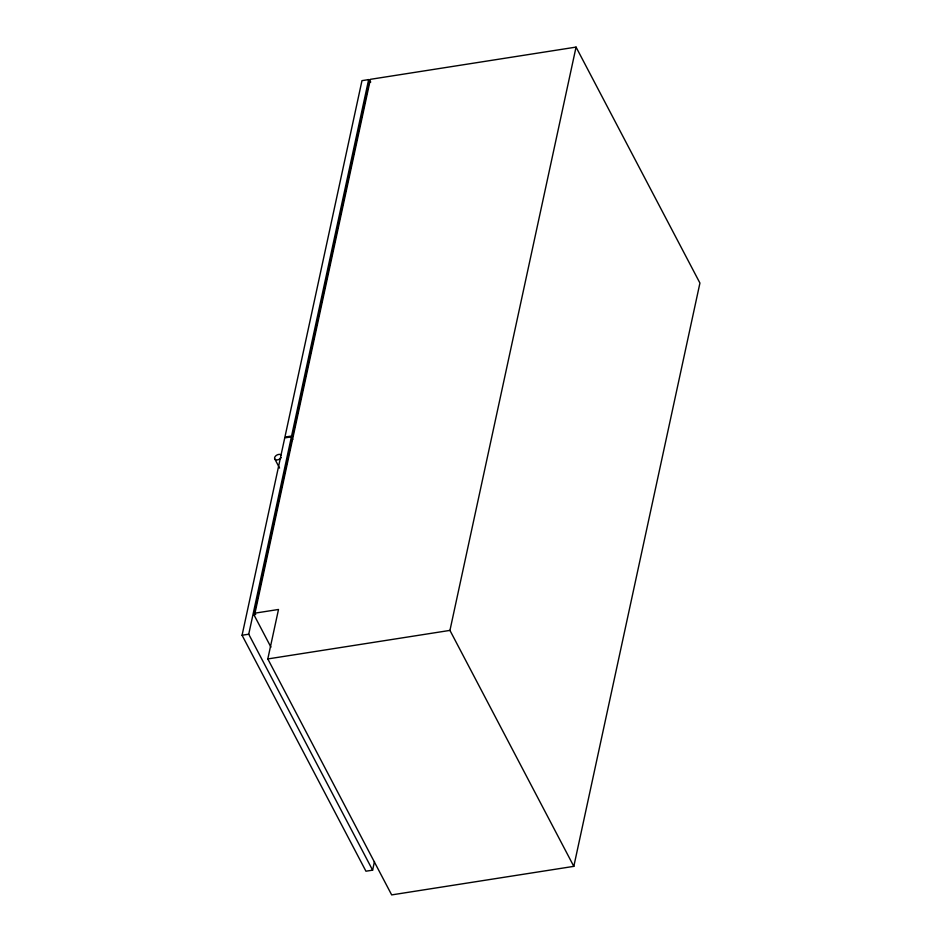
<?xml version="1.0" encoding="UTF-8"?>
<svg xmlns="http://www.w3.org/2000/svg" width="942" height="942" viewBox="0 0 942 942"><rect width="100%" height="100%" fill="white"/><g stroke="black" fill="none" stroke-linecap="round" stroke-linejoin="round"><path stroke-width="1.41" d="M374.469 861.577L372.608 870.161L365.943 871.209L242.07 635.249L284.743 437.9L291.408 436.853L292.762 439.443M372.608 870.161L248.735 634.202L291.408 436.853M368.652 79.599L291.584 436.028L284.92 437.076L361.975 80.647L368.652 79.599L370.006 82.189M270.931 647.142L253.916 614.726L369.028 82.26L370.783 81.989M254.988 613.148L370.406 79.328L576.057 47.1L699.93 283.059L573.819 866.357L391.672 894.9L267.799 658.941L278.502 609.474L254.988 613.148L255.671 614.455L253.916 614.726M573.819 866.357L449.946 630.398L576.057 47.1M242.07 635.249L248.735 634.202M267.799 658.941L449.946 630.398M274.793 458.99L279.574 468.08M281.222 457.565A3.815 2.437 -27.7 0 1 275.865 459.79A3.815 2.437 -27.7 0 1 275.818 455.81A3.815 2.437 -27.7 0 1 281.199 454.962"/></g></svg>
